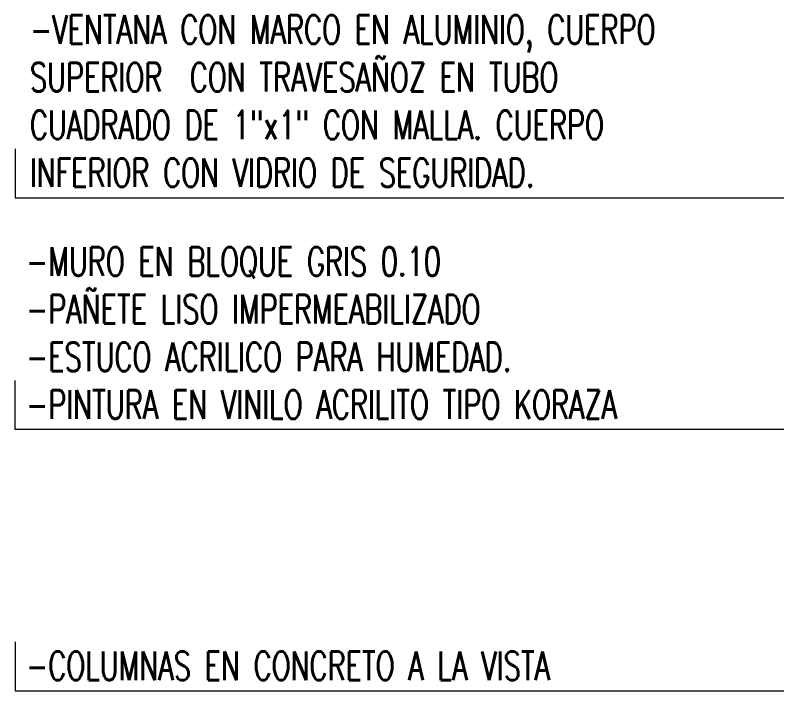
# Model space of a CAD drawing. Header units: millimetres. Extents: x 216 to 447, y 57 to 97.
# Drawn here: x 216.021 to 218.148, y 93.25 to 95.139 of the extents above; entities that cross this region are included whole.
import ezdxf

# ---------------------------------------------------------------- set-up
doc = ezdxf.new("R2010")
doc.units = ezdxf.units.MM
doc.header["$LTSCALE"] = 0.5
doc.layers.add('A-TEXT-FLEC', color=4, linetype='Continuous', lineweight=9)
doc.layers.add('A-TEXT-NOTA', color=105, linetype='Continuous', lineweight=9)
doc.styles.add('Detalles', font='romans.shx', dxfattribs={"width": 0.7})

# ---------------------------------------------------------------- blocks, each defined once
blk = doc.blocks.new('*U231')
at = {"layer": 'A-TEXT-FLEC'}
for points in [[(0, 0.137), (0, 0)], [(0, 0), (0, 0), (5.3525, 0)], [(5.3525, 0), (5.3525, -1.1114)]]:
    blk.add_lwpolyline(points, dxfattribs=at)
at = {"layer": 'A-TEXT-FLEC', "const_width": 0.01}
blk.add_lwpolyline([(5.3934, -1.065), (5.3525, -1.1114), (5.3117, -1.065)], dxfattribs=at)
blk = doc.blocks.new('*U234')
at = {"layer": 'A-TEXT-FLEC', "const_width": 0.01}
blk.add_lwpolyline([(4.5242, 0.212), (4.4834, 0.2584), (4.4426, 0.212)], dxfattribs=at)
at = {"layer": 'A-TEXT-FLEC'}
for points in [[(4.4834, 0), (4.4834, 0.2584)], [(0, 0.137), (0, 0)], [(0, 0), (0, 0), (4.4834, 0)]]:
    blk.add_lwpolyline(points, dxfattribs=at)
blk = doc.blocks.new('*U239')
at = {"layer": 'A-TEXT-FLEC'}
blk.add_lwpolyline([(4.4015, 0), (0, 0), (0, 0.137)], dxfattribs=at)
at = {"layer": 'A-TEXT-FLEC', "const_width": 0.01}
blk.add_lwpolyline([(4.355, -0.0408), (4.4015, 0), (4.355, 0.0408)], dxfattribs=at)

msp = doc.modelspace()

# ---------------------------------------------------------------- block references
at = {"layer": 'A-TEXT-FLEC'}
for name, p in [('*U231', (216.0213, 94.6288)), ('*U239', (216.0213, 93.9805)), ('*U234', (216.0213, 93.2505))]:
    msp.add_blockref(name, p, dxfattribs=at)

# ---------------------------------------------------------------- texts
at = {"layer": 'A-TEXT-NOTA', "char_height": 0.08, "attachment_point": 7, "style": 'Detalles'}
for s, insert, width in [('-VENTANA CON MARCO EN ALUMINIO, CUERPO SUPERIOR  CON TRAVESAÑOZ EN TUBO CUADRADO DE 1"x1" CON MALLA. CUERPO INFERIOR CON VIDRIO DE SEGURIDAD.', (216.0625, 94.6588), 1.98113), ('-MURO EN BLOQUE GRIS 0.10\\P-PAÑETE LISO IMPERMEABILIZADO\\P-ESTUCO ACRILICO PARA HUMEDAD.\\P-PINTURA EN VINILO ACRILITO TIPO KORAZA', (216.0513, 94.0105), 2.420516), ('-COLUMNAS EN CONCRETO A LA VISTA', (216.0513, 93.2805), 2.420516)]:
    msp.add_mtext(s, dxfattribs=dict(at, insert=insert, width=width))

doc.saveas('drawing.dxf')
